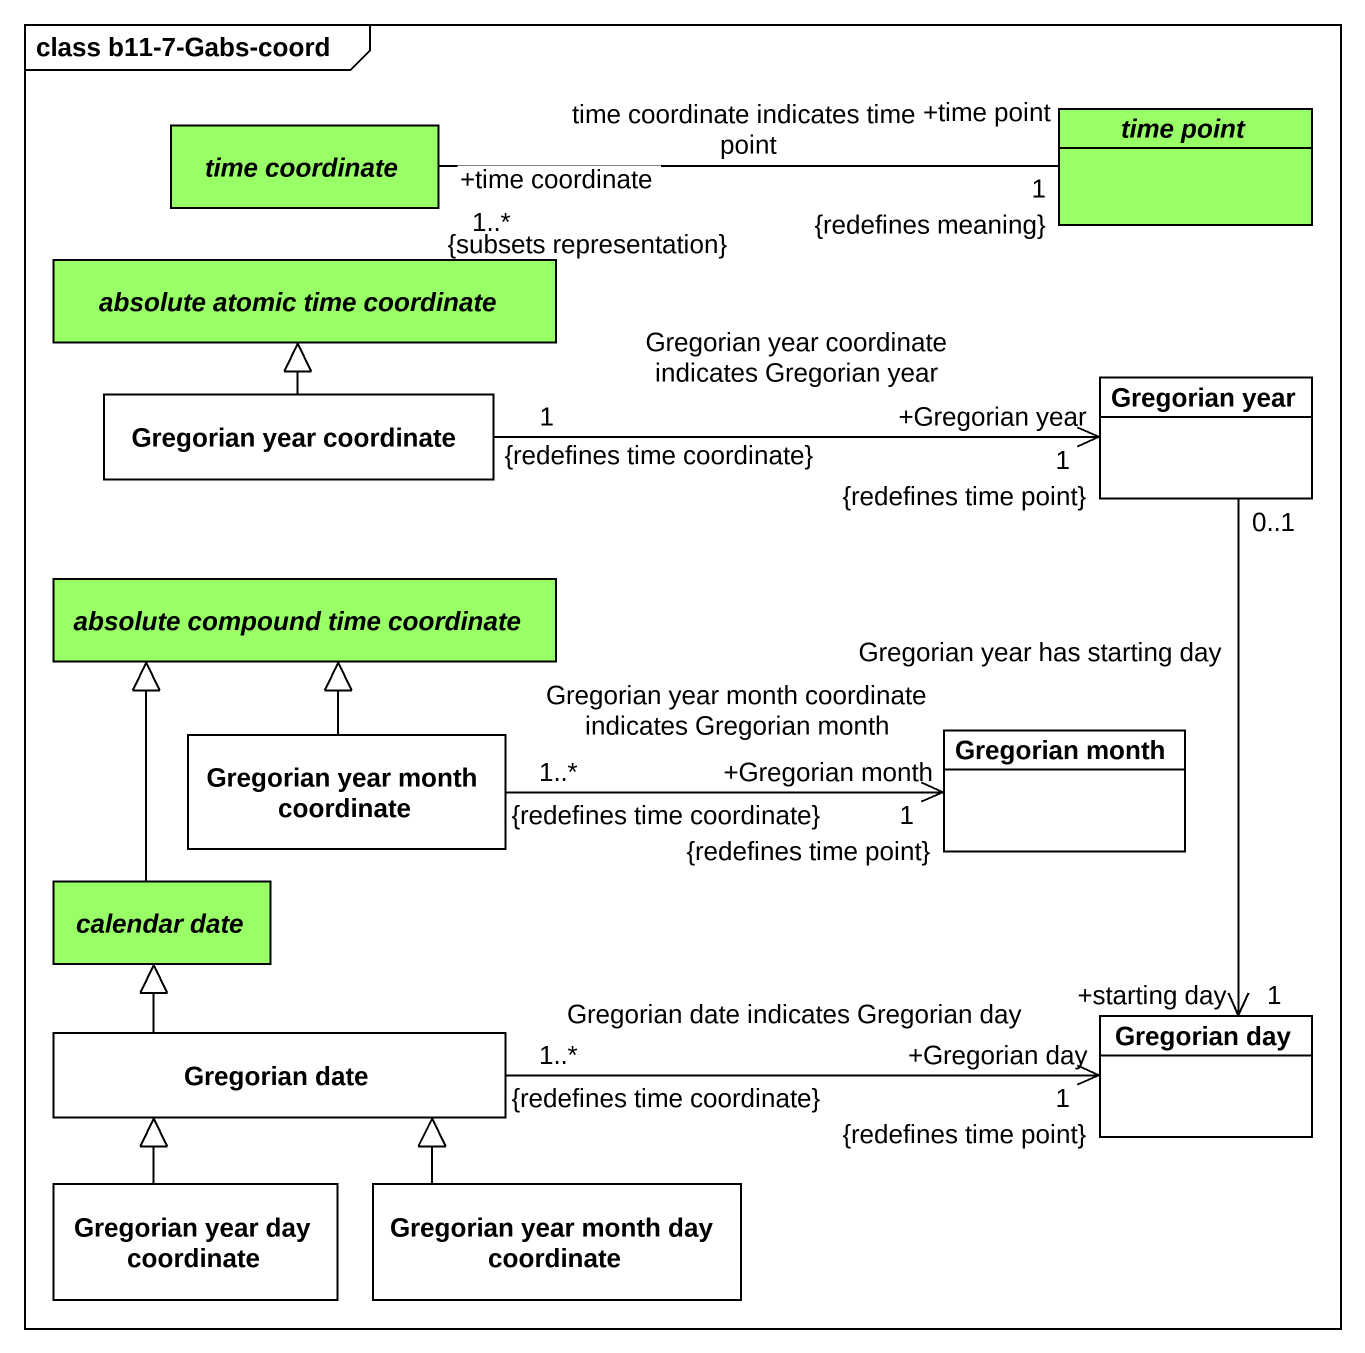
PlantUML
@startuml
mainframe class b11-7-Gabs-coord
hide circle
hide empty members
abstract class "time coordinate" as time_coordinate #99FF66
abstract class "time point" as time_point #99FF66
abstract class "absolute atomic time coordinate" as absolute_atomic_time #99FF66
class "Gregorian year" as Gregorian_year
class "Gregorian year coordinate" as Gregorian_year_coordinate
abstract class "absolute compound time coordinate" as absolute_compound_time #99FF66
class "Gregorian year month coordinate" as Gregorian_year_month
class "Gregorian month" as Gregorian_month
abstract class "calendar date" as calendar_date #99FF66
class "Gregorian date" as Gregorian_date
class "Gregorian day" as Gregorian_day
class "Gregorian year day coordinate" as Gregorian_year_day
class "Gregorian year month day coordinate" as Gregorian_year_month_day
time_coordinate "+time coordinate\n1..*\n{subsets representation}" -right- "+time point\n1\n{redefines meaning}" time_point : time coordinate indicates time point
Gregorian_year "0..1" --> "+starting day\n1" Gregorian_day : Gregorian year has starting day
Gregorian_year_coordinate -up-|> absolute_atomic_time
Gregorian_year_coordinate "1\n{redefines time coordinate}" -right-> "1\n+Gregorian year\n{redefines time point}" Gregorian_year : Gregorian year coordinate indicates Gregorian year
Gregorian_year_month -up-|> absolute_compound_time
Gregorian_year_month "1..*\n{redefines time coordinate}" -right-> "1\n+Gregorian month\n{redefines time point}" Gregorian_month : Gregorian year month coordinate indicates Gregorian month
calendar_date -up-|> absolute_compound_time
Gregorian_date -up-|> calendar_date
Gregorian_date "1..*\n{redefines time coordinate}" -right-> "1\n+Gregorian day\n{redefines time point}" Gregorian_day : Gregorian date indicates Gregorian day
Gregorian_year_day -up-|> Gregorian_date
Gregorian_year_month_day -up-|> Gregorian_date
@enduml
